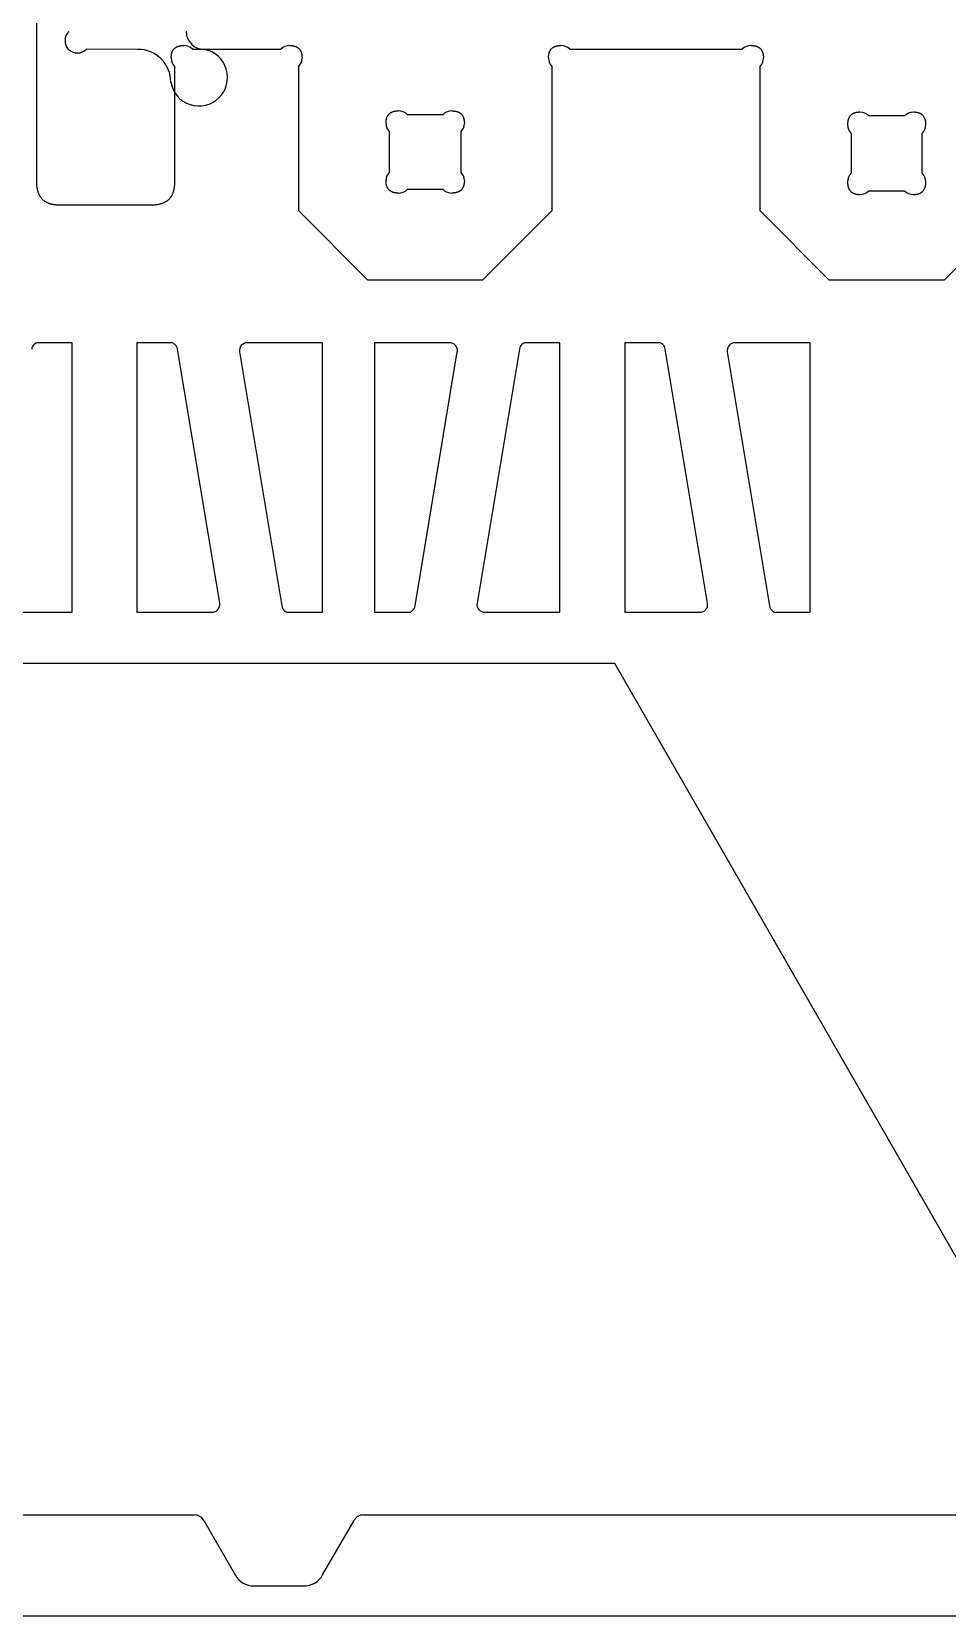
# Model space of a CAD drawing. Extents: x 0 to 2438, y 0 to 1220.
# Drawn here: x 1705.5 to 1957.5, y 0 to 436.2 of the extents above; entities that cross this region are included whole.
import ezdxf

# ---------------------------------------------------------------- set-up
doc = ezdxf.new("R2010")
doc.units = 0
doc.header["$MEASUREMENT"] = 0
doc.layers.add('PROFILE_-_OUTSIDE', color=18, linetype='CONTINUOUS')

msp = doc.modelspace()

# ---------------------------------------------------------------- linework, layer by layer
at = {"layer": 'PROFILE_-_OUTSIDE', "color": 18}
for p, q in [((1706.8, 1178.92), (1706.8, 394.87)), ((1749.75, 431.38), (1774.05, 431.38)), ((1853.6, 431.38), (1901.05, 431.38)), ((1744.9, 394.87), (1744.9, 426.53)), ((1778.9, 426.53), (1778.9, 386.93)), ((1848.75, 386.93), (1848.75, 426.53)), ((1905.9, 426.53), (1905.9, 386.93)), ((1713.15, 388.52), (1738.55, 388.52)), ((1778.9, 386.93), (1797.95, 367.88)), ((1829.7, 367.88), (1848.75, 386.93)), ((1905.9, 386.93), (1924.95, 367.88)), ((1956.7, 367.88), (1975.75, 386.93)), ((1797.95, 367.88), (1829.7, 367.88)), ((1924.95, 367.88), (1956.7, 367.88)), ((1716.65, 350.56), (1707.64, 350.56)), ((1716.65, 276.36), (1716.65, 350.56)), ((1743.47, 350.56), (1734.46, 350.56)), ((1734.46, 350.56), (1734.46, 276.36)), ((1785.51, 350.56), (1764.85, 350.56)), ((1785.51, 276.36), (1785.51, 350.56)), ((1799.85, 350.56), (1799.85, 276.36)), ((1820.51, 350.56), (1799.85, 350.56)), ((1850.9, 350.56), (1841.89, 350.56)), ((1850.9, 276.36), (1850.9, 350.56)), ((1877.72, 350.56), (1868.71, 350.56)), ((1868.71, 350.56), (1868.71, 276.36)), ((1919.75, 350.56), (1899.1, 350.56)), ((1919.75, 276.36), (1919.75, 350.56)), ((1757.26, 278.9), (1745.62, 348.75)), ((1762.71, 348.03), (1774.35, 278.18)), ((1811.01, 278.18), (1822.65, 348.03)), ((1839.74, 348.75), (1828.1, 278.9)), ((1891.5, 278.9), (1879.86, 348.75)), ((1896.96, 348.03), (1908.6, 278.18)), ((1696, 276.36), (1716.65, 276.36)), ((1734.46, 276.36), (1755.11, 276.36)), ((1776.5, 276.36), (1785.51, 276.36)), ((1799.85, 276.36), (1808.86, 276.36)), ((1830.25, 276.36), (1850.9, 276.36)), ((1868.71, 276.36), (1889.36, 276.36)), ((1910.74, 276.36), (1919.75, 276.36)), ((1866.04, 262.31), (1680.75, 262.31)), ((1990.35, 45.9), (1866.04, 262.31)), ((1548.38, 27.9), (1750.26, 27.9)), ((1752.86, 26.4), (1761.52, 11.39)), ((1785.56, 11.39), (1794.22, 26.4)), ((1796.82, 27.9), (1998.71, 27.9)), ((1766.72, 8.39), (1780.37, 8.39))]:
    msp.add_line(p, q, dxfattribs=at)
at = {"layer": 'PROFILE_-_OUTSIDE', "color": 5}
for p, q in [((1748, 436.31), (1748.1, 435.33)), ((1748.1, 435.33), (1748.38, 434.4)), ((1748.38, 434.4), (1748.85, 433.53)), ((1748.85, 433.53), (1749.47, 432.77)), ((1749.47, 432.77), (1750.23, 432.15)), ((1750.23, 432.15), (1751.09, 431.69)), ((1734.73, 431.32), (1720.54, 431.35)), ((1735.67, 431.28), (1734.73, 431.32)), ((1736.55, 431.15), (1735.67, 431.28)), ((1737.4, 430.93), (1736.55, 431.15)), ((1738.23, 430.64), (1737.4, 430.93)), ((1739.03, 430.26), (1738.23, 430.64)), ((1739.79, 429.8), (1739.03, 430.26)), ((1740.5, 429.28), (1739.79, 429.8)), ((1741.15, 428.68), (1740.5, 429.28)), ((1741.74, 428.03), (1741.15, 428.68)), ((1742.27, 427.32), (1741.74, 428.03)), ((1751.09, 431.69), (1752.03, 431.41)), ((1752.03, 431.41), (1753, 431.31)), ((1742.72, 426.56), (1742.27, 427.32)), ((1743.1, 425.77), (1742.72, 426.56)), ((1743.39, 424.93), (1743.1, 425.77)), ((1743.61, 424.08), (1743.39, 424.93)), ((1743.74, 423.21), (1743.61, 424.08)), ((1743.78, 422.32), (1743.74, 423.21))]:
    msp.add_line(p, q, dxfattribs=at)
at = {"layer": 'PROFILE_-_OUTSIDE', "color": 30}
for p, q in [((1808.87, 413.38), (1818.73, 413.38)), ((1945.76, 413), (1935.9, 413)), ((1804.02, 397.61), (1804.02, 408.53)), ((1823.58, 408.53), (1823.57, 397.61)), ((1931.05, 408.15), (1931.05, 397.23)), ((1950.61, 397.23), (1950.61, 408.15)), ((1818.72, 392.76), (1808.87, 392.76)), ((1935.9, 392.38), (1945.76, 392.38))]:
    msp.add_line(p, q, dxfattribs=at)
at = {"layer": 'PROFILE_-_OUTSIDE', "color": 1}
msp.add_line((2438, 0), (0, 0), dxfattribs=at)
at = {"layer": 'PROFILE_-_OUTSIDE', "color": 18}
for points in [[(1743.9, 428.96), (1743.9, 429.17), (1743.91, 429.37), (1743.92, 429.47), (1743.93, 429.57), (1743.94, 429.67), (1743.95, 429.76), (1743.97, 429.85), (1743.98, 429.94), (1744, 430.03), (1744.02, 430.12), (1744.04, 430.21), (1744.06, 430.29), (1744.09, 430.38), (1744.11, 430.46), (1744.14, 430.54), (1744.17, 430.61), (1744.2, 430.69), (1744.23, 430.76), (1744.27, 430.84), (1744.3, 430.91), (1744.34, 430.98), (1744.38, 431.05), (1744.42, 431.11), (1744.46, 431.18), (1744.51, 431.24), (1744.55, 431.3), (1744.6, 431.36), (1744.65, 431.42), (1744.7, 431.47), (1744.76, 431.53), (1744.81, 431.58), (1744.87, 431.63), (1744.92, 431.68), (1744.98, 431.73), (1745.04, 431.77), (1745.11, 431.82), (1745.17, 431.86), (1745.24, 431.9), (1745.31, 431.94), (1745.38, 431.98), (1745.45, 432.02), (1745.52, 432.05), (1745.59, 432.08), (1745.67, 432.11), (1745.75, 432.14), (1745.83, 432.17), (1745.91, 432.2), (1745.99, 432.22), (1746.08, 432.24), (1746.16, 432.26), (1746.25, 432.28), (1746.34, 432.3), (1746.43, 432.32), (1746.52, 432.33), (1746.62, 432.34), (1746.71, 432.35), (1746.81, 432.36), (1746.91, 432.37), (1747.12, 432.38), (1747.33, 432.39)], [(1776.48, 432.39), (1776.69, 432.38), (1776.89, 432.37), (1776.99, 432.36), (1777.09, 432.35), (1777.19, 432.34), (1777.28, 432.33), (1777.37, 432.32), (1777.47, 432.3), (1777.56, 432.28), (1777.64, 432.26), (1777.73, 432.24), (1777.81, 432.22), (1777.9, 432.2), (1777.98, 432.17), (1778.06, 432.14), (1778.14, 432.11), (1778.21, 432.08), (1778.29, 432.05), (1778.36, 432.02), (1778.43, 431.98), (1778.5, 431.94), (1778.57, 431.9), (1778.63, 431.86), (1778.7, 431.82), (1778.76, 431.77), (1778.82, 431.73), (1778.88, 431.68), (1778.94, 431.63), (1779, 431.58), (1779.05, 431.53), (1779.1, 431.47), (1779.15, 431.42), (1779.2, 431.36), (1779.25, 431.3), (1779.3, 431.24), (1779.34, 431.18), (1779.38, 431.11), (1779.42, 431.05), (1779.46, 430.98), (1779.5, 430.91), (1779.54, 430.84), (1779.57, 430.76), (1779.6, 430.69), (1779.64, 430.61), (1779.67, 430.54), (1779.69, 430.46), (1779.72, 430.37), (1779.74, 430.29), (1779.77, 430.21), (1779.79, 430.12), (1779.81, 430.03), (1779.82, 429.94), (1779.84, 429.85), (1779.85, 429.76), (1779.87, 429.67), (1779.88, 429.57), (1779.89, 429.47), (1779.89, 429.37), (1779.9, 429.17), (1779.91, 428.96)], [(1847.75, 428.96), (1847.75, 429.17), (1847.76, 429.37), (1847.77, 429.47), (1847.78, 429.57), (1847.79, 429.67), (1847.8, 429.76), (1847.82, 429.85), (1847.83, 429.94), (1847.85, 430.03), (1847.87, 430.12), (1847.89, 430.21), (1847.91, 430.29), (1847.94, 430.38), (1847.96, 430.46), (1847.99, 430.54), (1848.02, 430.61), (1848.05, 430.69), (1848.08, 430.76), (1848.12, 430.84), (1848.15, 430.91), (1848.19, 430.98), (1848.23, 431.05), (1848.27, 431.11), (1848.31, 431.18), (1848.36, 431.24), (1848.4, 431.3), (1848.45, 431.36), (1848.5, 431.42), (1848.55, 431.47), (1848.61, 431.53), (1848.66, 431.58), (1848.72, 431.63), (1848.77, 431.68), (1848.83, 431.73), (1848.89, 431.77), (1848.96, 431.82), (1849.02, 431.86), (1849.09, 431.9), (1849.16, 431.94), (1849.23, 431.98), (1849.3, 432.02), (1849.37, 432.05), (1849.44, 432.08), (1849.52, 432.11), (1849.6, 432.14), (1849.68, 432.17), (1849.76, 432.2), (1849.84, 432.22), (1849.93, 432.24), (1850.01, 432.26), (1850.1, 432.28), (1850.19, 432.3), (1850.28, 432.32), (1850.37, 432.33), (1850.47, 432.34), (1850.56, 432.35), (1850.66, 432.36), (1850.76, 432.37), (1850.97, 432.38), (1851.18, 432.39)], [(1903.48, 432.39), (1903.69, 432.38), (1903.89, 432.37), (1903.99, 432.36), (1904.09, 432.35), (1904.19, 432.34), (1904.28, 432.33), (1904.37, 432.32), (1904.47, 432.3), (1904.56, 432.28), (1904.64, 432.26), (1904.73, 432.24), (1904.81, 432.22), (1904.9, 432.2), (1904.98, 432.17), (1905.06, 432.14), (1905.14, 432.11), (1905.21, 432.08), (1905.29, 432.05), (1905.36, 432.02), (1905.43, 431.98), (1905.5, 431.94), (1905.57, 431.9), (1905.63, 431.86), (1905.7, 431.82), (1905.76, 431.77), (1905.82, 431.73), (1905.88, 431.68), (1905.94, 431.63), (1906, 431.58), (1906.05, 431.53), (1906.1, 431.47), (1906.15, 431.42), (1906.2, 431.36), (1906.25, 431.3), (1906.3, 431.24), (1906.34, 431.18), (1906.38, 431.11), (1906.42, 431.05), (1906.46, 430.98), (1906.5, 430.91), (1906.54, 430.84), (1906.57, 430.76), (1906.6, 430.69), (1906.64, 430.61), (1906.67, 430.54), (1906.69, 430.46), (1906.72, 430.37), (1906.74, 430.29), (1906.77, 430.21), (1906.79, 430.12), (1906.81, 430.03), (1906.82, 429.94), (1906.84, 429.85), (1906.85, 429.76), (1906.87, 429.67), (1906.88, 429.57), (1906.89, 429.47), (1906.89, 429.37), (1906.9, 429.17), (1906.91, 428.96)], [(1706.8, 394.87), (1706.81, 394.48), (1706.83, 394.1), (1706.84, 393.92), (1706.86, 393.74), (1706.88, 393.56), (1706.9, 393.38), (1706.93, 393.21), (1706.96, 393.04), (1706.99, 392.88), (1707.03, 392.71), (1707.06, 392.55), (1707.11, 392.4), (1707.15, 392.24), (1707.2, 392.09), (1707.25, 391.95), (1707.31, 391.8), (1707.36, 391.66), (1707.42, 391.52), (1707.49, 391.39), (1707.55, 391.26), (1707.62, 391.13), (1707.7, 391), (1707.77, 390.88), (1707.85, 390.76), (1707.93, 390.64), (1708.02, 390.53), (1708.11, 390.42), (1708.2, 390.31), (1708.29, 390.21), (1708.39, 390.11), (1708.49, 390.01), (1708.59, 389.92), (1708.7, 389.83), (1708.81, 389.74), (1708.93, 389.65), (1709.04, 389.57), (1709.16, 389.49), (1709.28, 389.42), (1709.41, 389.34), (1709.54, 389.27), (1709.67, 389.21), (1709.8, 389.14), (1709.94, 389.08), (1710.08, 389.02), (1710.23, 388.97), (1710.37, 388.92), (1710.53, 388.87), (1710.68, 388.83), (1710.84, 388.78), (1710.99, 388.75), (1711.16, 388.71), (1711.32, 388.68), (1711.49, 388.65), (1711.66, 388.62), (1711.84, 388.6), (1712.02, 388.58), (1712.2, 388.56), (1712.38, 388.55), (1712.76, 388.53), (1713.15, 388.52)], [(1738.55, 388.52), (1738.94, 388.53), (1739.32, 388.55), (1739.51, 388.56), (1739.69, 388.58), (1739.87, 388.6), (1740.04, 388.62), (1740.21, 388.65), (1740.38, 388.68), (1740.55, 388.71), (1740.71, 388.75), (1740.87, 388.78), (1741.03, 388.83), (1741.18, 388.87), (1741.33, 388.92), (1741.48, 388.97), (1741.62, 389.02), (1741.76, 389.08), (1741.9, 389.14), (1742.04, 389.21), (1742.17, 389.27), (1742.3, 389.34), (1742.42, 389.42), (1742.54, 389.49), (1742.66, 389.57), (1742.78, 389.65), (1742.89, 389.74), (1743, 389.83), (1743.11, 389.92), (1743.21, 390.01), (1743.32, 390.11), (1743.41, 390.21), (1743.51, 390.31), (1743.6, 390.42), (1743.69, 390.53), (1743.77, 390.64), (1743.85, 390.76), (1743.93, 390.88), (1744.01, 391), (1744.08, 391.13), (1744.15, 391.26), (1744.22, 391.39), (1744.28, 391.52), (1744.34, 391.66), (1744.4, 391.8), (1744.45, 391.95), (1744.51, 392.09), (1744.55, 392.24), (1744.6, 392.4), (1744.64, 392.55), (1744.68, 392.71), (1744.72, 392.88), (1744.75, 393.04), (1744.78, 393.21), (1744.8, 393.38), (1744.83, 393.56), (1744.85, 393.74), (1744.86, 393.92), (1744.88, 394.1), (1744.9, 394.48), (1744.9, 394.87)]]:
    msp.add_lwpolyline(points, dxfattribs=at)
at = {"layer": 'PROFILE_-_OUTSIDE', "color": 30}
for points in [[(1803.01, 410.96), (1803.02, 411.17), (1803.03, 411.37), (1803.03, 411.47), (1803.04, 411.57), (1803.05, 411.67), (1803.07, 411.76), (1803.08, 411.85), (1803.1, 411.94), (1803.11, 412.03), (1803.13, 412.12), (1803.16, 412.21), (1803.18, 412.29), (1803.2, 412.38), (1803.23, 412.46), (1803.26, 412.54), (1803.28, 412.61), (1803.32, 412.69), (1803.35, 412.77), (1803.38, 412.84), (1803.42, 412.91), (1803.46, 412.98), (1803.5, 413.05), (1803.54, 413.11), (1803.58, 413.18), (1803.62, 413.24), (1803.67, 413.3), (1803.72, 413.36), (1803.77, 413.42), (1803.82, 413.47), (1803.87, 413.53), (1803.93, 413.58), (1803.98, 413.63), (1804.04, 413.68), (1804.1, 413.73), (1804.16, 413.78), (1804.22, 413.82), (1804.29, 413.86), (1804.35, 413.9), (1804.42, 413.94), (1804.49, 413.98), (1804.56, 414.02), (1804.63, 414.05), (1804.71, 414.08), (1804.79, 414.11), (1804.86, 414.14), (1804.94, 414.17), (1805.02, 414.2), (1805.11, 414.22), (1805.19, 414.24), (1805.28, 414.27), (1805.37, 414.28), (1805.46, 414.3), (1805.55, 414.32), (1805.64, 414.33), (1805.73, 414.34), (1805.83, 414.36), (1805.93, 414.36), (1806.03, 414.37), (1806.23, 414.38), (1806.44, 414.39)], [(1821.15, 414.38), (1821.36, 414.38), (1821.57, 414.37), (1821.67, 414.36), (1821.76, 414.35), (1821.86, 414.34), (1821.96, 414.33), (1822.05, 414.32), (1822.14, 414.3), (1822.23, 414.28), (1822.32, 414.26), (1822.4, 414.24), (1822.49, 414.22), (1822.57, 414.2), (1822.65, 414.17), (1822.73, 414.14), (1822.81, 414.11), (1822.89, 414.08), (1822.96, 414.05), (1823.03, 414.01), (1823.1, 413.98), (1823.17, 413.94), (1823.24, 413.9), (1823.31, 413.86), (1823.37, 413.82), (1823.43, 413.77), (1823.5, 413.73), (1823.56, 413.68), (1823.61, 413.63), (1823.67, 413.58), (1823.72, 413.53), (1823.78, 413.47), (1823.83, 413.42), (1823.88, 413.36), (1823.92, 413.3), (1823.97, 413.24), (1824.01, 413.18), (1824.06, 413.11), (1824.1, 413.04), (1824.14, 412.98), (1824.18, 412.91), (1824.21, 412.84), (1824.25, 412.76), (1824.28, 412.69), (1824.31, 412.61), (1824.34, 412.53), (1824.37, 412.45), (1824.39, 412.37), (1824.42, 412.29), (1824.44, 412.21), (1824.46, 412.12), (1824.48, 412.03), (1824.5, 411.94), (1824.51, 411.85), (1824.53, 411.76), (1824.54, 411.66), (1824.55, 411.57), (1824.56, 411.47), (1824.57, 411.37), (1824.58, 411.17), (1824.58, 410.95)], [(1933.47, 414), (1933.26, 414), (1933.06, 413.99), (1932.96, 413.98), (1932.86, 413.97), (1932.76, 413.96), (1932.67, 413.95), (1932.58, 413.94), (1932.49, 413.92), (1932.4, 413.9), (1932.31, 413.88), (1932.22, 413.86), (1932.14, 413.84), (1932.05, 413.82), (1931.97, 413.79), (1931.89, 413.76), (1931.82, 413.73), (1931.74, 413.7), (1931.67, 413.67), (1931.59, 413.63), (1931.52, 413.6), (1931.45, 413.56), (1931.38, 413.52), (1931.32, 413.48), (1931.25, 413.44), (1931.19, 413.39), (1931.13, 413.35), (1931.07, 413.3), (1931.01, 413.25), (1930.96, 413.2), (1930.9, 413.15), (1930.85, 413.09), (1930.8, 413.04), (1930.75, 412.98), (1930.7, 412.92), (1930.65, 412.86), (1930.61, 412.79), (1930.57, 412.73), (1930.53, 412.66), (1930.49, 412.6), (1930.45, 412.53), (1930.41, 412.46), (1930.38, 412.38), (1930.35, 412.31), (1930.32, 412.23), (1930.29, 412.15), (1930.26, 412.07), (1930.23, 411.99), (1930.21, 411.91), (1930.19, 411.83), (1930.17, 411.74), (1930.15, 411.65), (1930.13, 411.56), (1930.11, 411.47), (1930.1, 411.38), (1930.09, 411.28), (1930.07, 411.19), (1930.07, 411.09), (1930.06, 410.99), (1930.05, 410.79), (1930.04, 410.57)], [(1951.61, 410.58), (1951.61, 410.79), (1951.6, 410.99), (1951.59, 411.09), (1951.58, 411.19), (1951.57, 411.29), (1951.56, 411.38), (1951.54, 411.47), (1951.53, 411.56), (1951.51, 411.65), (1951.49, 411.74), (1951.47, 411.83), (1951.45, 411.91), (1951.42, 412), (1951.4, 412.08), (1951.37, 412.16), (1951.34, 412.23), (1951.31, 412.31), (1951.28, 412.38), (1951.24, 412.46), (1951.21, 412.53), (1951.17, 412.6), (1951.13, 412.67), (1951.09, 412.73), (1951.05, 412.8), (1951, 412.86), (1950.95, 412.92), (1950.91, 412.98), (1950.86, 413.04), (1950.81, 413.09), (1950.75, 413.15), (1950.7, 413.2), (1950.64, 413.25), (1950.59, 413.3), (1950.53, 413.35), (1950.47, 413.39), (1950.4, 413.44), (1950.34, 413.48), (1950.27, 413.52), (1950.2, 413.56), (1950.13, 413.6), (1950.06, 413.64), (1949.99, 413.67), (1949.92, 413.7), (1949.84, 413.73), (1949.76, 413.76), (1949.68, 413.79), (1949.6, 413.82), (1949.52, 413.84), (1949.43, 413.86), (1949.35, 413.88), (1949.26, 413.9), (1949.17, 413.92), (1949.08, 413.94), (1948.99, 413.95), (1948.89, 413.96), (1948.79, 413.97), (1948.7, 413.98), (1948.6, 413.99), (1948.39, 414), (1948.18, 414.01)], [(1806.44, 391.76), (1806.23, 391.76), (1806.03, 391.77), (1805.93, 391.78), (1805.83, 391.79), (1805.73, 391.8), (1805.64, 391.81), (1805.54, 391.83), (1805.45, 391.84), (1805.36, 391.86), (1805.28, 391.88), (1805.19, 391.9), (1805.1, 391.92), (1805.02, 391.95), (1804.94, 391.97), (1804.86, 392), (1804.78, 392.03), (1804.71, 392.06), (1804.63, 392.09), (1804.56, 392.13), (1804.49, 392.17), (1804.42, 392.2), (1804.35, 392.24), (1804.29, 392.28), (1804.22, 392.33), (1804.16, 392.37), (1804.1, 392.42), (1804.04, 392.46), (1803.98, 392.51), (1803.92, 392.56), (1803.87, 392.62), (1803.82, 392.67), (1803.77, 392.73), (1803.72, 392.79), (1803.67, 392.85), (1803.62, 392.91), (1803.58, 392.97), (1803.54, 393.03), (1803.49, 393.1), (1803.45, 393.17), (1803.42, 393.24), (1803.38, 393.31), (1803.35, 393.38), (1803.31, 393.46), (1803.28, 393.53), (1803.25, 393.61), (1803.23, 393.69), (1803.2, 393.77), (1803.18, 393.85), (1803.15, 393.94), (1803.13, 394.02), (1803.11, 394.11), (1803.1, 394.2), (1803.08, 394.29), (1803.07, 394.39), (1803.05, 394.48), (1803.04, 394.58), (1803.03, 394.67), (1803.03, 394.77), (1803.02, 394.98), (1803.01, 395.19)], [(1824.58, 395.19), (1824.58, 394.98), (1824.57, 394.77), (1824.56, 394.67), (1824.55, 394.57), (1824.54, 394.48), (1824.53, 394.38), (1824.51, 394.29), (1824.5, 394.2), (1824.48, 394.11), (1824.46, 394.02), (1824.44, 393.94), (1824.41, 393.85), (1824.39, 393.77), (1824.36, 393.69), (1824.34, 393.61), (1824.31, 393.53), (1824.28, 393.45), (1824.24, 393.38), (1824.21, 393.31), (1824.17, 393.23), (1824.14, 393.17), (1824.1, 393.1), (1824.06, 393.03), (1824.01, 392.97), (1823.97, 392.9), (1823.92, 392.84), (1823.87, 392.78), (1823.83, 392.73), (1823.77, 392.67), (1823.72, 392.62), (1823.67, 392.56), (1823.61, 392.51), (1823.55, 392.46), (1823.49, 392.41), (1823.43, 392.37), (1823.37, 392.32), (1823.31, 392.28), (1823.24, 392.24), (1823.17, 392.2), (1823.1, 392.16), (1823.03, 392.13), (1822.96, 392.09), (1822.88, 392.06), (1822.81, 392.03), (1822.73, 392), (1822.65, 391.97), (1822.57, 391.95), (1822.49, 391.92), (1822.4, 391.9), (1822.31, 391.88), (1822.23, 391.86), (1822.14, 391.84), (1822.05, 391.83), (1821.95, 391.81), (1821.86, 391.8), (1821.76, 391.79), (1821.66, 391.78), (1821.56, 391.77), (1821.36, 391.76), (1821.15, 391.76)], [(1930.05, 394.81), (1930.05, 394.6), (1930.06, 394.39), (1930.07, 394.29), (1930.08, 394.19), (1930.09, 394.1), (1930.1, 394), (1930.11, 393.91), (1930.13, 393.82), (1930.15, 393.73), (1930.17, 393.64), (1930.19, 393.55), (1930.21, 393.47), (1930.23, 393.39), (1930.26, 393.31), (1930.29, 393.23), (1930.32, 393.15), (1930.35, 393.07), (1930.38, 393), (1930.42, 392.93), (1930.45, 392.85), (1930.49, 392.78), (1930.53, 392.72), (1930.57, 392.65), (1930.61, 392.59), (1930.66, 392.52), (1930.7, 392.46), (1930.75, 392.4), (1930.8, 392.35), (1930.85, 392.29), (1930.9, 392.23), (1930.96, 392.18), (1931.01, 392.13), (1931.07, 392.08), (1931.13, 392.03), (1931.19, 391.99), (1931.26, 391.94), (1931.32, 391.9), (1931.39, 391.86), (1931.45, 391.82), (1931.52, 391.78), (1931.59, 391.75), (1931.67, 391.71), (1931.74, 391.68), (1931.82, 391.65), (1931.9, 391.62), (1931.98, 391.59), (1932.06, 391.57), (1932.14, 391.54), (1932.22, 391.52), (1932.31, 391.5), (1932.4, 391.48), (1932.49, 391.46), (1932.58, 391.45), (1932.67, 391.43), (1932.77, 391.42), (1932.86, 391.41), (1932.96, 391.4), (1933.06, 391.39), (1933.26, 391.38), (1933.48, 391.38)], [(1948.18, 391.38), (1948.4, 391.38), (1948.6, 391.39), (1948.7, 391.4), (1948.8, 391.41), (1948.89, 391.42), (1948.99, 391.43), (1949.08, 391.45), (1949.17, 391.46), (1949.26, 391.48), (1949.35, 391.5), (1949.44, 391.52), (1949.52, 391.54), (1949.6, 391.57), (1949.68, 391.59), (1949.76, 391.62), (1949.84, 391.65), (1949.92, 391.68), (1949.99, 391.71), (1950.07, 391.75), (1950.14, 391.78), (1950.21, 391.82), (1950.27, 391.86), (1950.34, 391.9), (1950.4, 391.95), (1950.47, 391.99), (1950.53, 392.04), (1950.59, 392.08), (1950.65, 392.13), (1950.7, 392.18), (1950.76, 392.24), (1950.81, 392.29), (1950.86, 392.35), (1950.91, 392.4), (1950.96, 392.46), (1951, 392.53), (1951.05, 392.59), (1951.09, 392.65), (1951.13, 392.72), (1951.17, 392.79), (1951.21, 392.86), (1951.24, 392.93), (1951.28, 393), (1951.31, 393.07), (1951.34, 393.15), (1951.37, 393.23), (1951.4, 393.31), (1951.42, 393.39), (1951.45, 393.47), (1951.47, 393.56), (1951.49, 393.64), (1951.51, 393.73), (1951.53, 393.82), (1951.55, 393.91), (1951.56, 394), (1951.57, 394.1), (1951.58, 394.2), (1951.59, 394.29), (1951.6, 394.39), (1951.61, 394.6), (1951.61, 394.81)]]:
    msp.add_lwpolyline(points, dxfattribs=at)
at = {"layer": 'PROFILE_-_OUTSIDE', "color": 5}
for centre, radius, start, end in [((1718.07, 433.79), 3.39, 134.6949, 180.291), ((1717.97, 433.63), 3.29, 177.5574, 272.4309), ((1718.13, 433.73), 3.39, 269.7014, 315.2871), ((1751.54, 423.59), 7.86, 314.2756, 79.2669), ((1751.54, 423.59), 7.86, 189.2404, 314.2787)]:
    msp.add_arc(centre, radius, start, end, dxfattribs=at)
at = {"layer": 'PROFILE_-_OUTSIDE', "color": 18}
for centre, radius, start, end in [((1747.38, 429.08), 3.3, 44.0902, 90.9092), ((1776.43, 429.08), 3.3, 89.1002, 135.9022), ((1851.23, 429.08), 3.3, 44.0987, 90.9008), ((1903.43, 429.08), 3.3, 89.1004, 135.9018), ((1747.2, 428.9), 3.3, 179.1005, 225.9013), ((1776.6, 428.9), 3.3, 314.0962, 0.9175), ((1851.05, 428.9), 3.3, 179.0986, 225.9175), ((1903.6, 428.9), 3.3, 314.0962, 0.9175), ((1707.45, 348.62), 1.96, 84.3654, 176.1698), ((1743.66, 348.62), 1.96, 3.8275, 95.628), ((1764.75, 348.42), 2.08, 138.474, 190.7191), ((1764.81, 348.48), 2.08, 88.7783, 140.9711), ((1820.55, 348.49), 2.08, 39.0132, 91.2281), ((1820.61, 348.42), 2.08, 349.2776, 41.5505), ((1841.7, 348.62), 1.96, 84.3661, 176.1784), ((1877.91, 348.62), 1.96, 3.8216, 95.6339), ((1898.99, 348.42), 2.08, 138.4495, 190.7224), ((1899.06, 348.49), 2.08, 88.7719, 140.9868), ((1755.16, 278.44), 2.08, 268.7862, 320.9725), ((1755.22, 278.51), 2.08, 318.4495, 10.7224), ((1776.3, 278.31), 1.96, 183.8216, 275.6339), ((1809.06, 278.31), 1.96, 264.372, 356.1725), ((1830.14, 278.51), 2.08, 169.2809, 221.526), ((1830.2, 278.44), 2.08, 219.0289, 271.2217), ((1889.4, 278.44), 2.08, 268.7926, 320.9568), ((1889.46, 278.51), 2.08, 318.474, 10.7191), ((1910.55, 278.31), 1.96, 183.8216, 275.6339), ((1750.37, 25.08), 2.81, 27.7961, 92.1993), ((1796.71, 25.08), 2.81, 87.7958, 152.2021), ((1766.5, 14.02), 5.63, 207.7964, 272.2024), ((1780.58, 14.02), 5.63, 267.7929, 332.2083)]:
    msp.add_arc(centre, radius, start, end, dxfattribs=at)
at = {"layer": 'PROFILE_-_OUTSIDE', "color": 30}
for centre, radius, start, end in [((1806.49, 411.08), 3.3, 44.093, 90.8863), ((1821.1, 411.08), 3.31, 89.1095, 135.8922), ((1806.32, 410.9), 3.3, 179.0993, 225.9024), ((1821.28, 410.9), 3.3, 314.0734, 0.9067), ((1933.35, 410.52), 3.3, 179.089, 225.9251), ((1933.52, 410.7), 3.31, 44.1078, 90.8905), ((1948.13, 410.7), 3.3, 89.0973, 135.9175), ((1948.31, 410.52), 3.3, 314.0948, 0.9236), ((1806.32, 395.24), 3.3, 134.093, 180.8863), ((1821.27, 395.24), 3.31, 359.1013, 45.8854), ((1933.35, 394.86), 3.31, 134.1146, 180.8987), ((1948.31, 394.86), 3.3, 359.0951, 45.9113), ((1806.49, 395.06), 3.31, 269.1097, 315.8917), ((1821.1, 395.06), 3.31, 224.1025, 270.8824), ((1933.53, 394.68), 3.31, 269.1176, 315.8975), ((1948.13, 394.68), 3.31, 224.1083, 270.8903)]:
    msp.add_arc(centre, radius, start, end, dxfattribs=at)

doc.saveas('drawing.dxf')
